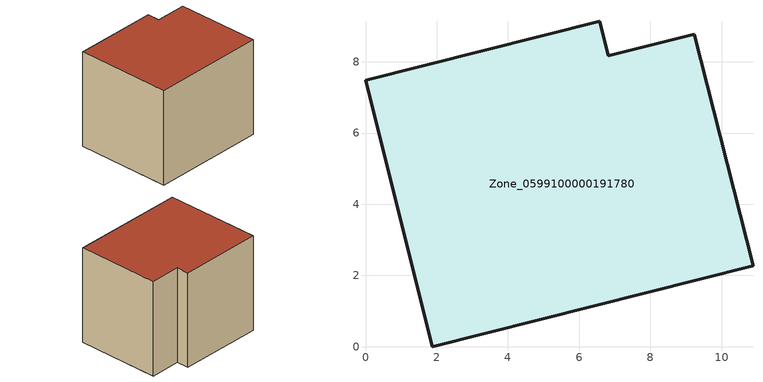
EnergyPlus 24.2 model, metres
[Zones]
Zone_0599100000191780
 floor ground (C_G): 1.88,0 0,7.48 6.57,9.14 6.81,8.17 9.23,8.78 10.88,2.27 z0
 wall outside (C_F): 1.88,0 10.88,2.27 9.23,8.78 6.81,8.17 6.57,9.14 0,7.48 1.88,0 z0:7.74
 roof outside (C_R): 0,7.48 1.88,0 10.88,2.27 9.23,8.78 6.81,8.17 6.57,9.14 z7.74
[BUILDING]
Pand.0599100000191780: North Axis=0; Terrain=City; Loads Convergence Tolerance Value=0.04; Temperature Convergence Tolerance Value=0.4; Solar Distribution=FullExterior; Maximum Number of Warmup Days=25; Minimum Number of Warmup Days=1
[Site:Location]
Rotterdam.The.Hague.AP_ZH_NLD Design_Conditions: Latitude=51.96; Longitude=4.45; Time Zone=1; Elevation=-4.5
[SITE:GROUNDTEMPERATURE:BUILDINGSURFACE]
18, 18, 18, 18, 18, 18, 18, 18, 18, 18, 18, 18
[MATERIAL] Thermal Absorptance=0.9; Solar Absorptance=0.7; Visible Absorptance=0.7
Name | Roughness | Thickness | Conductivity | Density | Specific Heat
G.TC.1965-1974 | MediumSmooth | 0.15 | 0.882353 | 540 | 1210
F.TC.1965-1974 | Rough | 0.3 | 0.697674 | 1920 | 840
R.TC.1965-1974 | MediumRough | 0.2 | 0.232558 | 1500 | 1000
[CONSTRUCTION]
C_G: G.TC.1965-1974
C_F: F.TC.1965-1974
C_R: R.TC.1965-1974
[ZONE]
Zone_0599100000191780: Type=1; Multiplier=1; Ceiling Height=Autocalculate; Volume=Autocalculate; Floor Area=autocalculate; Part of Total Floor Area=Yes
[ZONEINFILTRATION:DESIGNFLOWRATE]
Infil_Zone_0599100000191780: Zone or ZoneList or Space or SpaceList=Zone_0599100000191780; Schedule=AlwaysOn; Design Flow Rate Calculation Method=Flow/Area; Flow Rate per Floor Area=0.003; Constant Term Coefficient=1; Temperature Term Coefficient=0; Velocity Term Coefficient=0; Velocity Squared Term Coefficient=0
[HVACTEMPLATE:ZONE:IDEALLOADSAIRSYSTEM]
Zone_0599100000191780: Maximum Heating Supply Air Temperature=50; Minimum Cooling Supply Air Temperature=13; Maximum Heating Supply Air Humidity Ratio=0.0156; Minimum Cooling Supply Air Humidity Ratio=0.0077; Heating Limit=NoLimit; Cooling Limit=NoLimit; Dehumidification Control Type=ConstantSensibleHeatRatio; Cooling Sensible Heat Ratio=0.7; Dehumidification Setpoint=60; Humidification Control Type=None; Humidification Setpoint=30; Outdoor Air Method=None; Outdoor Air Flow Rate per Person=0.00944; Outdoor Air Flow Rate per Zone Floor Area=0; Outdoor Air Flow Rate per Zone=0; Demand Controlled Ventilation Type=None; Outdoor Air Economizer Type=NoEconomizer; Heat Recovery Type=None; Sensible Heat Recovery Effectiveness=0.7; Latent Heat Recovery Effectiveness=0.65
[ZONECONTROL:THERMOSTAT]
ThermostatControl_Zone_0599100000191780: Zone or ZoneList=Zone_0599100000191780; Control Type Schedule=DualSetpointControlType; Control 1=Thermostat_Zone_0599100000191780; Temperature Difference Between Cutout And Setpoint=0
[THERMOSTATSETPOINT:DUALSETPOINT]
Thermostat_Zone_0599100000191780: Heating Setpoint Temperature Schedule=HeatingSetpoint_Zone_0599100000191780; Cooling Setpoint Temperature Schedule=CoolingSetpoint_Zone_0599100000191780
[SCHEDULE:COMPACT]
HeatingSetpoint_Zone_0599100000191780: Through: 12/31, For: AllDays, Until: 24:00, 21
CoolingSetpoint_Zone_0599100000191780: Through: 12/31, For: AllDays, Until: 24:00, 24
DualSetpointControlType: Through: 12/31, For: AllDays, Until: 24:00, 4
AlwaysOn: Through: 12/31, For: AllDays, Until: 24:00, 1
